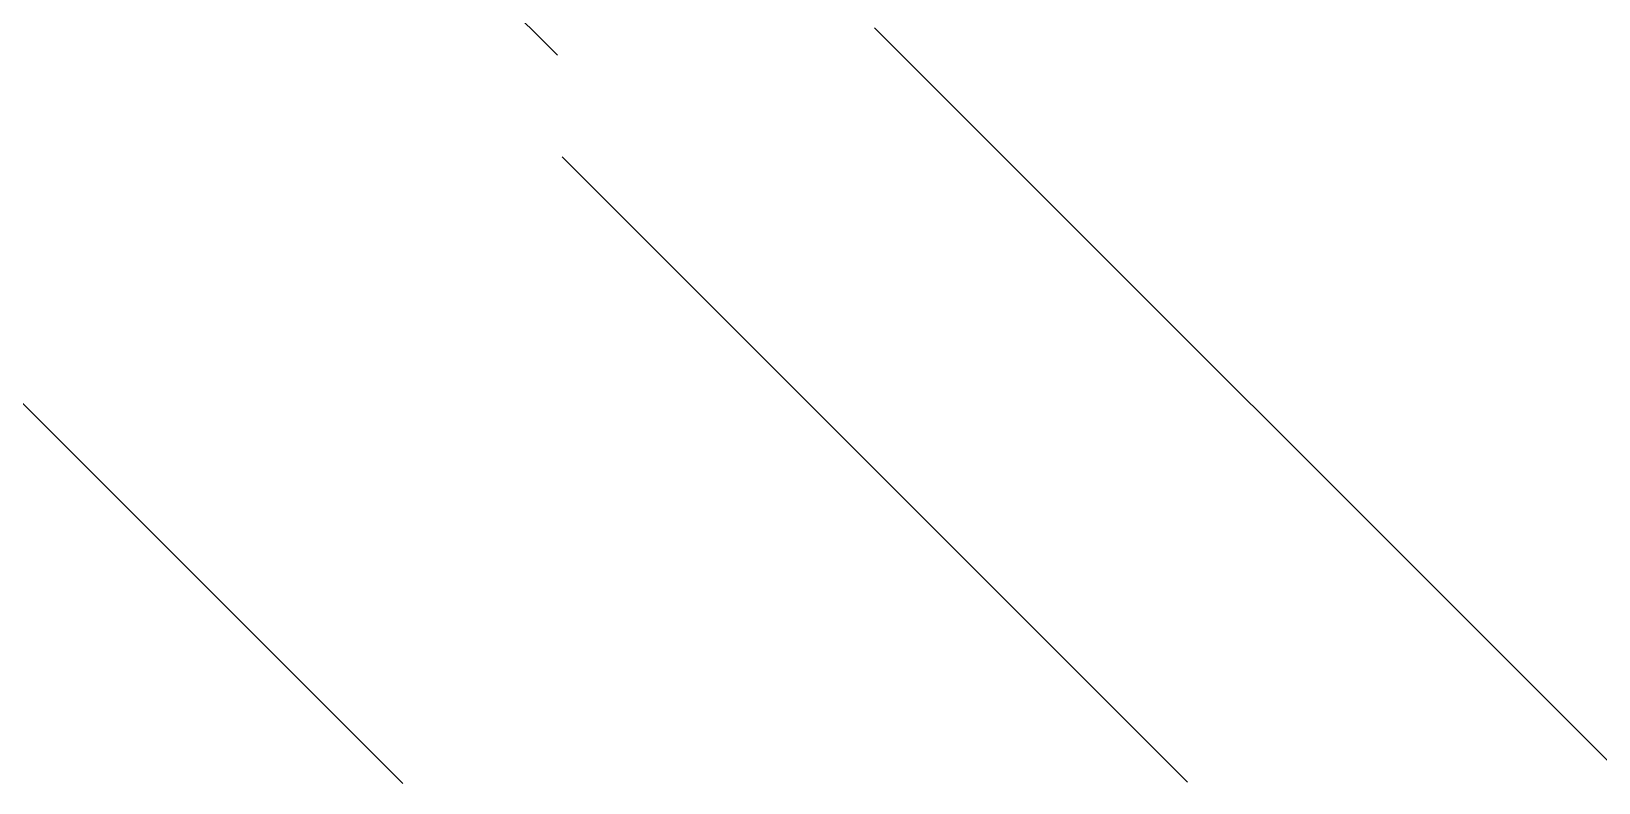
# Model space of a CAD drawing. Header units: metres. Extents: x 29392 to 32022, y 3934 to 33962.
# Drawn here: x 29476.0634 to 29476.5415, y 4314.9271 to 4315.1563 of the extents above; entities that cross this region are included whole.
import ezdxf

# ---------------------------------------------------------------- set-up
doc = ezdxf.new("R2010")
doc.units = ezdxf.units.M
doc.layers.add('text', color=7, linetype='Continuous', lineweight=5)

msp = doc.modelspace()

# ---------------------------------------------------------------- hatches: boundary and pattern name
h = msp.add_hatch()
h.set_pattern_fill('ANSI32', color=256, scale=0.03, angle=-90)
h.set_pattern_definition([(315, (28588.2513, 4702.1576), (0.20205576, 0.20205576), []), (315, (28588.2513, 4702.0229), (0.20205576, 0.20205576), [])])
h.paths.add_polyline_path([(29475.0438, 4315.15623), (29475.04384, 4315.15632), (29475.04287, 4317.60632), (29475.99287, 4317.60669), (29475.99384, 4315.15669), (29475.1155, 4315.15635), (29475.1155, 4314.92635), (29476.22393, 4314.92678), (29476.22278, 4317.83678), (29474.8155, 4317.83623), (29474.8155, 4315.15623)])
h = msp.add_hatch()
h.set_pattern_fill('ANSI32', color=256, scale=0.03, angle=-90)
h.set_pattern_definition([(315, (28562.76272, 4702.1576), (0.20205576, 0.20205576), []), (315, (28562.76272, 4702.0229), (0.20205576, 0.20205576), [])])
h.paths.add_polyline_path([(29476.22527, 4314.92723), (29476.22527, 4315.15735), (29479.0128, 4315.15788), (29479.0128, 4314.92723)])
at = {"layer": 'text'}
h = msp.add_hatch(dxfattribs=at)
h.set_pattern_fill('ANSI31', color=256, scale=0.49)
h.set_pattern_definition([(45, (342.1382, 244.0105), (-1.100081375, 1.100081375), [])])
h.paths.add_polyline_path([(29489.1114, 4338.94003), (29458.2937, 4329.43764), (29457.48519, 4324.68564), (29461.78895, 4326.24696), (29476.32623, 4331.5208, -0.525377), (29487.82402, 4323.37069), (29487.40268, 4293.73469, -0.426651), (29480.4551, 4287.26176), (29450.99804, 4286.55774), (29450.66814, 4284.61876), (29488.37957, 4285.99598), (29488.51608, 4295.87155)])

doc.saveas('drawing.dxf')
